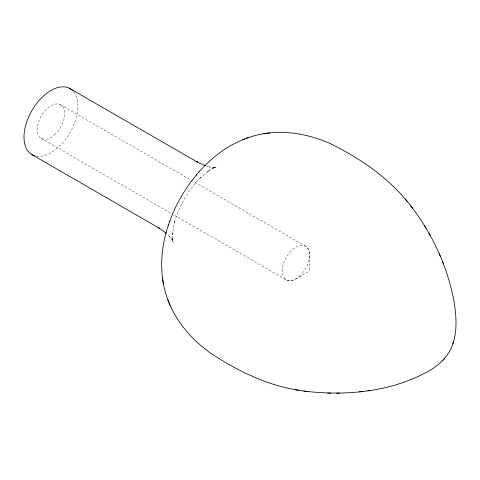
<?xml version="1.0" encoding="UTF-8"?>
<svg xmlns="http://www.w3.org/2000/svg" width="480" height="480" viewBox="0 0 480 480"><rect width="100%" height="100%" fill="white"/><g stroke="black" fill="none" stroke-linecap="round" stroke-linejoin="round"><path stroke-width="0.36" stroke-dasharray="2.4 1.8" d="M206.328 166.122L210.228 167.184L209.076 166.908L214.08 167.484L212.73 167.478L216.948 166.908L211.884 168.696L214.962 167.274L207.348 171.666L209.52 170.214L199.62 178.5L200.784 177.36C188.118 190.08 178.83 206.16 174.156 223.488L174.552 221.91L172.332 234.63L172.5 232.02L172.5 240.816L172.2 237.438L173.178 242.718L171.564 238.776L172.248 239.946L169.248 235.896L170.058 236.76L166.686 233.448M60.264 104.598L190.53 179.808M191.178 180.18L305.244 246.036C313.188 251.454 308.184 263.184 309.642 270.96L296.274 278.676C293.31 280.494 289.314 281.664 286.098 279.768L172.038 213.918M41.124 138.336L171.39 213.54M73.614 91.698A38.112 22.002 -60 0 1 70.002 132.606A38.112 22.002 -60 0 1 36.378 156.192M299.472 276.294A19.404 11.202 -60 0 0 305.622 246.24A19.404 11.202 -60 0 0 282.672 266.592A19.404 11.202 -60 0 0 299.472 276.294M54.498 134.856A19.404 11.202 -60 0 0 60.648 104.802A19.404 11.202 -60 0 0 37.698 125.16A19.404 11.202 -60 0 0 54.498 134.856"/><path stroke-width="0.72" d="M453.306 342.432C457.398 329.124 456.18 314.826 453.954 301.296C447.594 266.622 432.33 233.664 410.736 205.866M196.734 174.576C167.976 208.992 151.326 259.038 168.84 302.352M303.816 391.056C347.304 396.378 394.458 391.8 432.588 368.736C441.936 362.616 449.976 353.778 453.162 342.888M452.814 343.998L453.72 341.112M168.264 225.546L168.546 224.748M169.716 221.376L169.962 220.686M199.074 171.876C216.366 152.088 240 136.728 266.424 133.326M196.26 175.134L199.62 171.234M442.434 360.666L443.37 359.646M443.694 359.292L444.48 358.44M242.868 139.644L244.956 138.864M246.288 138.354L248.448 137.544M267.192 133.236C288.48 130.434 310.296 134.796 329.814 143.412C361.596 158.88 391.524 179.724 412.758 208.392M263.76 133.686L269.922 132.87M367.854 390.708L370.47 390.36M359.514 391.83L362.304 391.464M327.618 393.132L330.756 393.144M336.444 393.162L339.438 393.168M167.814 299.862C175.848 321.036 191.088 338.958 209.268 352.206C236.244 370.272 266.166 385.188 298.53 390.222M295.242 389.718L307.014 391.548M205.446 165.792L196.686 161.736L197.646 162.24L69.252 88.2M31.65 154.464L159.486 228.336L158.574 227.754L166.464 233.31M405.282 199.11L407.37 201.708M424.434 225.444L426.012 228.156M428.868 233.076L430.374 235.662M439.254 253.716L440.328 256.32M442.452 261.504L443.46 263.94M169.14 303.066L170.19 305.61M162.528 278.796L163.5 284.676M34.8 155.838A38.112 22.002 -60 0 1 31.89 110.604A38.112 22.002 -60 0 1 72.522 90.504"/></g></svg>
